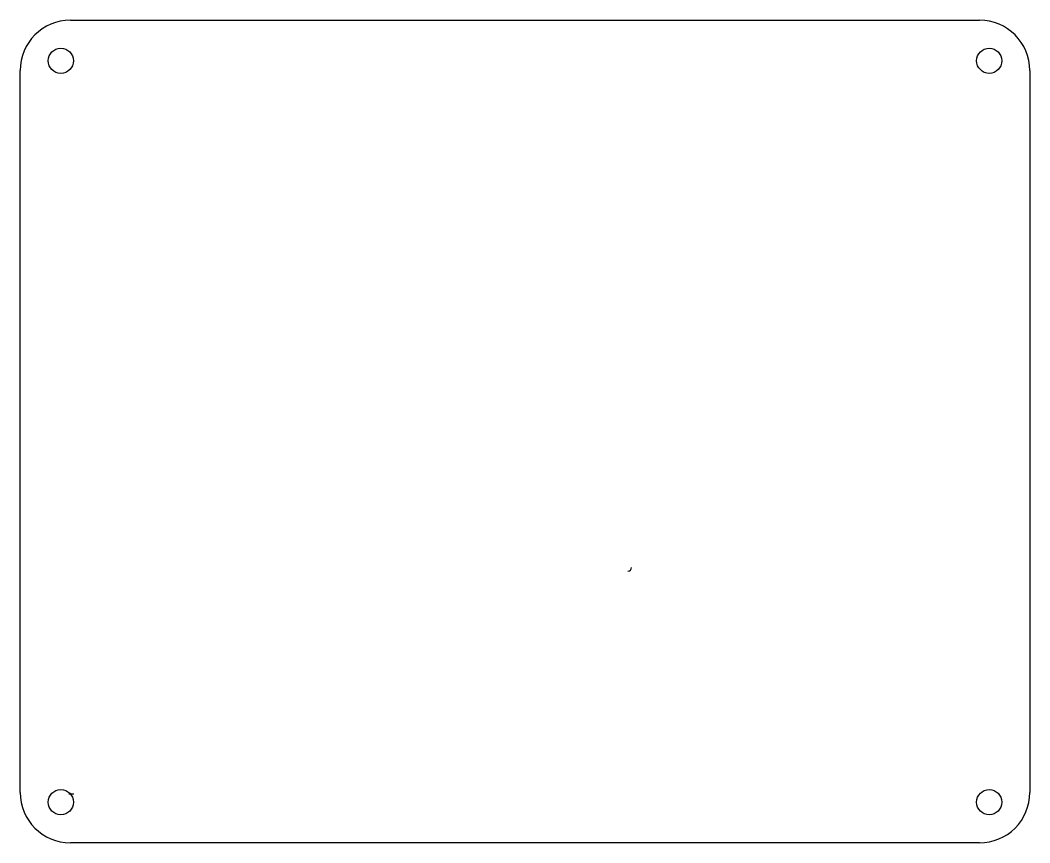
# Model space of a CAD drawing. Header units: millimetres. Extents: x 90 to 230, y -160 to -46.
import ezdxf

# ---------------------------------------------------------------- set-up
doc = ezdxf.new("R2010")
doc.units = ezdxf.units.MM
doc.layers.get('0').update_dxf_attribs({"linetype": 'CONTINUOUS'})

msp = doc.modelspace()

# ---------------------------------------------------------------- linework, layer by layer
for p, q in [((96.54, -45.71, 50), (223.15, -45.71, 50)), ((89.54, -153.29, 50), (89.54, -52.71, 50)), ((230.15, -52.71, 50), (230.15, -153.3, 50)), ((96.34, -153.5, 50), (97, -153.5, 50)), ((223.15, -160.3, 50), (96.54, -160.29, 50))]:
    msp.add_line(p, q)
for centre in [(95.2, -51.36, 50), (224.5, -51.36, 50), (95.2, -154.64, 50), (224.5, -154.64, 50)]:
    msp.add_circle(centre, 1.75)
for centre, radius, start, end in [((96.54, -52.71, 50), 7, 90, 180), ((223.15, -52.71, 50), 7, 0, 90), ((174.19, -121.96, 50), 0.5, -90, 0), ((96.54, -153.29, 50), 7, 180, 269.9975), ((223.15, -153.3, 50), 7, -90.0025, 0)]:
    msp.add_arc(centre, radius, start, end)

doc.saveas('drawing.dxf')
